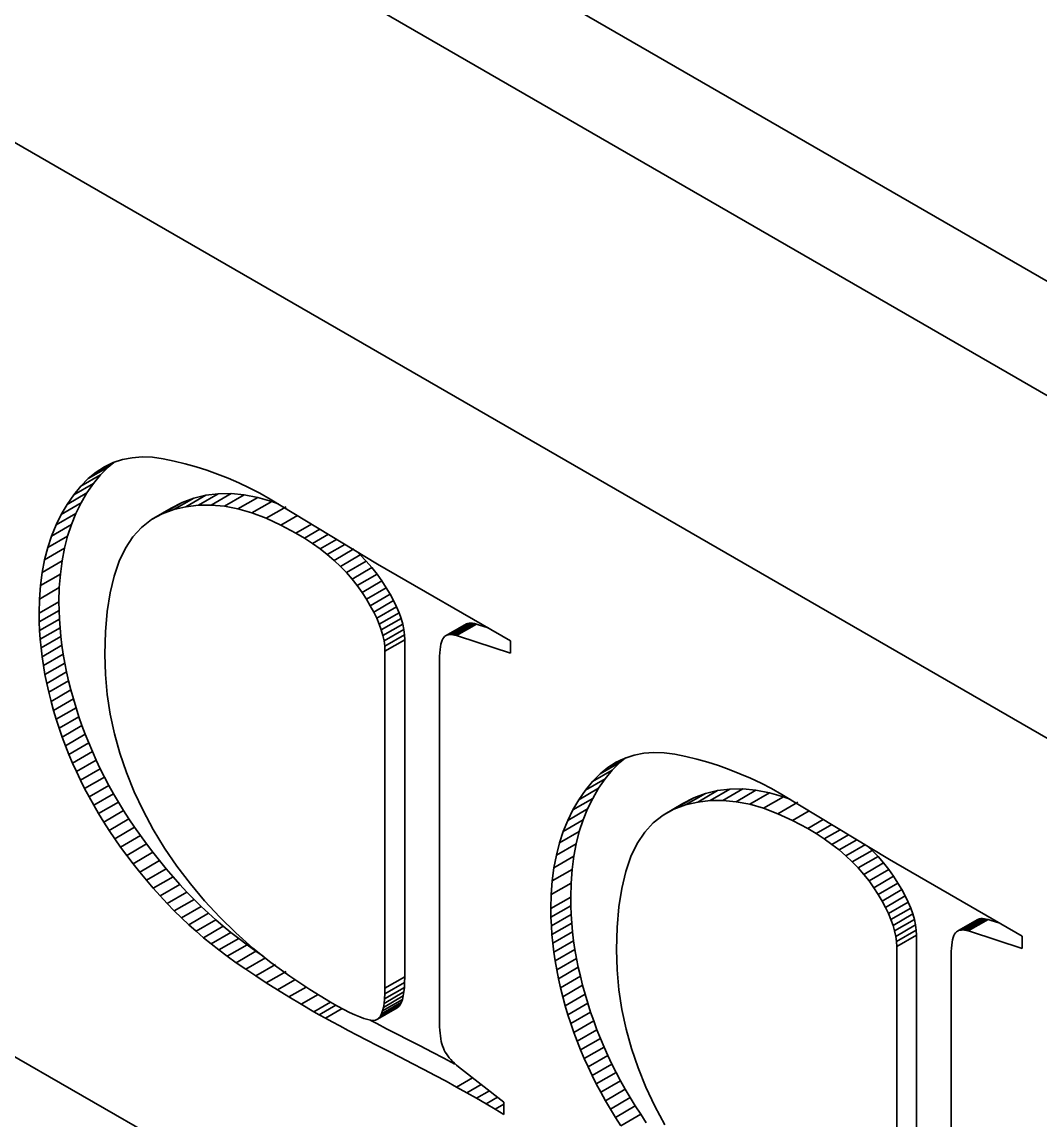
# Model space of a CAD drawing. Header units: millimetres. Extents: x -70 to 70, y -99 to 99.
# Drawn here: x 29.789 to 33.425, y -15.412 to -11.49 of the extents above; entities that cross this region are included whole.
import ezdxf

# ---------------------------------------------------------------- set-up
doc = ezdxf.new("R2010")
doc.units = ezdxf.units.MM
doc.layers.add('粗实线层', color=7, linetype='Continuous', lineweight=35)

msp = doc.modelspace()

# ---------------------------------------------------------------- linework, layer by layer
at = {"layer": '粗实线层', "color": 7, "lineweight": 35, "ltscale": 0.3575}
for p, q in [((27.4268, -8.9385), (36.6192, -14.2457)), ((36.6192, -14.6539), (28.4875, -9.9591)), ((36.6192, -15.8787), (27.4268, -10.5715)), ((30.1151, -13.0639), (30.1478, -13.0531)), ((30.1478, -13.0531), (30.182, -13.0463)), ((30.182, -13.0463), (30.2177, -13.0436)), ((30.2177, -13.0436), (30.2548, -13.0449)), ((30.2548, -13.0449), (30.2935, -13.0503)), ((30.2935, -13.0503), (30.3327, -13.0583)), ((30.3327, -13.0583), (30.3717, -13.0678)), ((30.0257, -13.1208), (30.0964, -13.0799)), ((30.0257, -13.1208), (30.054, -13.0978)), ((30.054, -13.0978), (30.101, -13.0706)), ((30.054, -13.0978), (30.0838, -13.0788)), ((30.0696, -13.107), (30.0964, -13.0799)), ((30.0838, -13.0788), (30.1151, -13.0639)), ((30.0964, -13.0799), (30.1168, -13.0634)), ((30.3717, -13.0678), (30.4104, -13.0787)), ((30.4104, -13.0787), (30.449, -13.091)), ((30.449, -13.091), (30.4872, -13.1047)), ((29.9735, -13.1789), (30.0442, -13.1381)), ((29.9988, -13.1478), (30.0696, -13.107)), ((29.9988, -13.1478), (30.0257, -13.1208)), ((30.0207, -13.1721), (30.0442, -13.1381)), ((30.0442, -13.1381), (30.0696, -13.107)), ((30.4872, -13.1047), (30.5253, -13.1197)), ((30.5253, -13.1197), (30.5631, -13.1362)), ((30.5631, -13.1362), (30.6007, -13.1541)), ((29.95, -13.2129), (30.0207, -13.1721)), ((29.95, -13.2129), (29.9735, -13.1789)), ((29.9735, -13.1789), (29.9988, -13.1478)), ((29.9998, -13.208), (30.0207, -13.1721)), ((30.419, -13.2158), (30.4897, -13.175)), ((30.4897, -13.175), (30.4453, -13.1803)), ((30.4647, -13.2153), (30.5355, -13.1745)), ((30.5355, -13.1745), (30.4897, -13.175)), ((30.5118, -13.2198), (30.5825, -13.179)), ((30.5825, -13.179), (30.5355, -13.1745)), ((30.631, -13.1883), (30.5825, -13.179)), ((30.6007, -13.1541), (30.638, -13.1733)), ((30.638, -13.1733), (30.6751, -13.194)), ((29.9291, -13.2488), (29.9998, -13.208)), ((29.9291, -13.2488), (29.95, -13.2129)), ((29.9813, -13.2457), (29.9998, -13.208)), ((30.2899, -13.2466), (30.3606, -13.2058)), ((30.3606, -13.2058), (30.3216, -13.2267)), ((30.3316, -13.2314), (30.4023, -13.1906)), ((30.4023, -13.1906), (30.3606, -13.2058)), ((30.3746, -13.2212), (30.4453, -13.1803)), ((30.419, -13.2158), (30.3746, -13.2212)), ((30.4453, -13.1803), (30.4023, -13.1906)), ((30.4647, -13.2153), (30.419, -13.2158)), ((30.5118, -13.2198), (30.4647, -13.2153)), ((30.5603, -13.2292), (30.631, -13.1883)), ((30.6101, -13.2434), (30.6808, -13.2026)), ((30.6808, -13.2026), (30.631, -13.1883)), ((30.6751, -13.194), (31.0591, -13.4266)), ((30.7034, -13.2111), (30.6808, -13.2026)), ((29.9106, -13.2865), (29.9813, -13.2457)), ((29.9106, -13.2865), (29.9291, -13.2488)), ((29.9653, -13.2852), (29.9813, -13.2457)), ((30.2509, -13.2675), (30.3216, -13.2267)), ((30.2899, -13.2466), (30.2509, -13.2675)), ((30.3316, -13.2314), (30.2899, -13.2466)), ((30.3746, -13.2212), (30.3316, -13.2314)), ((30.5603, -13.2292), (30.5118, -13.2198)), ((30.6101, -13.2434), (30.5603, -13.2292)), ((30.6612, -13.2626), (30.6101, -13.2434)), ((30.6612, -13.2626), (30.7319, -13.2218)), ((30.7137, -13.2867), (30.7723, -13.2529)), ((29.8946, -13.326), (29.9653, -13.2852)), ((29.8946, -13.326), (29.9106, -13.2865)), ((29.9517, -13.3266), (29.9653, -13.2852)), ((30.2161, -13.295), (30.1853, -13.3289)), ((30.2509, -13.2675), (30.2161, -13.295)), ((30.7137, -13.2867), (30.6612, -13.2626)), ((30.7675, -13.3157), (30.7137, -13.2867)), ((30.7675, -13.3157), (30.8231, -13.2836)), ((29.881, -13.3674), (29.8946, -13.326)), ((29.881, -13.3674), (29.9517, -13.3266)), ((29.9406, -13.3698), (29.9517, -13.3266)), ((30.1853, -13.3289), (30.1587, -13.3693)), ((30.7976, -13.3339), (30.7675, -13.3157)), ((30.7976, -13.3339), (30.8531, -13.3018)), ((30.8263, -13.3527), (30.7976, -13.3339)), ((30.8263, -13.3527), (30.883, -13.3199)), ((37.4677, -19.6346), (26.5783, -13.3475)), ((29.8699, -13.4106), (29.881, -13.3674)), ((29.8699, -13.4106), (29.9406, -13.3698)), ((29.932, -13.4148), (29.9406, -13.3698)), ((30.1587, -13.3693), (30.1361, -13.4162)), ((30.8535, -13.3721), (30.8263, -13.3527)), ((30.8535, -13.3721), (30.9127, -13.3379)), ((30.8792, -13.3923), (30.8535, -13.3721)), ((30.8792, -13.3923), (30.9423, -13.3558)), ((30.9035, -13.4131), (30.9742, -13.3723)), ((29.8613, -13.4557), (29.8699, -13.4106)), ((30.9035, -13.4131), (30.8792, -13.3923)), ((30.9264, -13.4346), (30.9035, -13.4131)), ((30.9264, -13.4346), (30.9971, -13.3937)), ((30.9971, -13.3937), (30.983, -13.3805)), ((31.0185, -13.4159), (30.9971, -13.3937)), ((29.8613, -13.4557), (29.932, -13.4148)), ((29.9259, -13.4617), (29.932, -13.4148)), ((30.1361, -13.4162), (30.1177, -13.4696)), ((30.9478, -13.4567), (30.9264, -13.4346)), ((30.9478, -13.4567), (31.0185, -13.4159)), ((30.9678, -13.4795), (31.0385, -13.4387)), ((31.0385, -13.4387), (31.0185, -13.4159)), ((31.057, -13.4622), (31.0385, -13.4387)), ((31.0591, -13.4266), (31.5332, -13.7003)), ((29.8551, -13.5025), (29.8613, -13.4557)), ((29.8551, -13.5025), (29.9259, -13.4617)), ((29.9221, -13.5104), (29.9259, -13.4617)), ((30.1177, -13.4696), (30.1033, -13.5295)), ((30.9678, -13.4795), (30.9478, -13.4567)), ((30.9863, -13.503), (30.9678, -13.4795)), ((30.9863, -13.503), (31.057, -13.4622)), ((31.0034, -13.5272), (31.0741, -13.4864)), ((31.0741, -13.4864), (31.057, -13.4622)), ((31.0896, -13.5105), (31.0741, -13.4864)), ((29.8514, -13.5512), (29.8551, -13.5025)), ((29.8514, -13.5512), (29.9221, -13.5104)), ((29.9209, -13.5609), (29.9221, -13.5104)), ((30.1033, -13.5295), (30.0931, -13.5959)), ((31.0034, -13.5272), (30.9863, -13.503)), ((31.0189, -13.5513), (31.0034, -13.5272)), ((31.0189, -13.5513), (31.0896, -13.5105)), ((31.1035, -13.534), (31.0896, -13.5105)), ((29.8502, -13.6018), (29.8514, -13.5512)), ((29.8502, -13.6018), (29.9209, -13.5609)), ((29.9213, -13.5917), (29.9209, -13.5609)), ((31.0328, -13.5748), (31.0189, -13.5513)), ((31.0328, -13.5748), (31.1035, -13.534)), ((31.0451, -13.5975), (31.1158, -13.5567)), ((31.1158, -13.5567), (31.1035, -13.534)), ((31.1264, -13.5788), (31.1158, -13.5567)), ((29.8506, -13.6325), (29.8502, -13.6018)), ((29.8506, -13.6325), (29.9213, -13.5917)), ((29.9226, -13.6226), (29.9213, -13.5917)), ((30.0931, -13.5959), (30.0869, -13.6688)), ((31.0451, -13.5975), (31.0328, -13.5748)), ((31.0557, -13.6196), (31.0451, -13.5975)), ((31.0557, -13.6196), (31.1264, -13.5788)), ((31.0647, -13.6409), (31.1354, -13.6001)), ((31.1354, -13.6001), (31.1264, -13.5788)), ((31.1428, -13.6208), (31.1354, -13.6001)), ((29.8519, -13.6634), (29.8506, -13.6325)), ((29.8519, -13.6634), (29.9226, -13.6226)), ((29.9248, -13.6537), (29.9226, -13.6226)), ((31.0647, -13.6409), (31.0557, -13.6196)), ((31.0721, -13.6616), (31.0647, -13.6409)), ((31.0721, -13.6616), (31.1428, -13.6208)), ((31.0778, -13.6816), (31.1485, -13.6407)), ((31.1485, -13.6407), (31.1428, -13.6208)), ((31.1526, -13.66), (31.1485, -13.6407)), ((31.302, -13.6826), (31.3727, -13.6418)), ((31.3062, -13.6805), (31.3769, -13.6397)), ((31.3109, -13.679), (31.3816, -13.6382)), ((31.316, -13.6782), (31.3867, -13.6374)), ((31.3215, -13.6781), (31.3922, -13.6373)), ((31.3275, -13.6786), (31.3982, -13.6377)), ((31.334, -13.6797), (31.4047, -13.6389)), ((31.3409, -13.6815), (31.4116, -13.6406)), ((31.3769, -13.6397), (31.3727, -13.6418)), ((31.3816, -13.6382), (31.3769, -13.6397)), ((31.3867, -13.6374), (31.3816, -13.6382)), ((31.3922, -13.6373), (31.3867, -13.6374)), ((31.3982, -13.6377), (31.3922, -13.6373)), ((31.4047, -13.6389), (31.3982, -13.6377)), ((31.4116, -13.6406), (31.4047, -13.6389)), ((31.419, -13.6431), (31.4116, -13.6406)), ((31.4534, -13.6543), (31.419, -13.6431)), ((29.854, -13.6945), (29.8519, -13.6634)), ((29.854, -13.6945), (29.9248, -13.6537)), ((29.857, -13.7257), (29.9277, -13.6849)), ((29.9277, -13.6849), (29.9248, -13.6537)), ((29.9316, -13.7163), (29.9277, -13.6849)), ((30.0869, -13.6688), (30.0849, -13.7482)), ((31.0778, -13.6816), (31.0721, -13.6616)), ((31.0819, -13.7008), (31.0778, -13.6816)), ((31.0819, -13.7008), (31.1526, -13.66)), ((31.0843, -13.7194), (31.1551, -13.6786)), ((31.1551, -13.6786), (31.1526, -13.66)), ((31.1559, -13.6964), (31.1551, -13.6786)), ((31.2949, -13.6887), (31.292, -13.6929)), ((31.2982, -13.6853), (31.2949, -13.6887)), ((31.302, -13.6826), (31.2982, -13.6853)), ((31.3062, -13.6805), (31.302, -13.6826)), ((31.3109, -13.679), (31.3062, -13.6805)), ((31.316, -13.6782), (31.3109, -13.679)), ((31.3215, -13.6781), (31.316, -13.6782)), ((31.3275, -13.6786), (31.3215, -13.6781)), ((31.334, -13.6797), (31.3275, -13.6786)), ((31.3409, -13.6815), (31.334, -13.6797)), ((31.3483, -13.6839), (31.3409, -13.6815)), ((31.5332, -13.7441), (31.3483, -13.6839)), ((29.857, -13.7257), (29.854, -13.6945)), ((29.8609, -13.7571), (29.857, -13.7257)), ((29.8609, -13.7571), (29.9316, -13.7163)), ((29.9363, -13.7478), (29.9316, -13.7163)), ((31.0843, -13.7194), (31.0819, -13.7008)), ((31.0852, -13.7373), (31.0843, -13.7194)), ((31.0852, -13.7373), (31.1559, -13.6964)), ((31.1559, -14.9007), (31.1559, -13.6964)), ((31.2834, -13.7217), (31.282, -13.7318)), ((31.2851, -13.7128), (31.2834, -13.7217)), ((31.2871, -13.705), (31.2851, -13.7128)), ((31.2894, -13.6984), (31.2871, -13.705)), ((31.292, -13.6929), (31.2894, -13.6984)), ((31.5332, -13.7003), (31.5332, -13.7441)), ((29.8656, -13.7887), (29.8609, -13.7571)), ((29.8656, -13.7887), (29.9363, -13.7478)), ((29.9418, -13.7796), (29.9363, -13.7478)), ((30.0849, -13.7482), (30.087, -13.8202)), ((31.0852, -14.9416), (31.0852, -13.7373)), ((31.2801, -13.7555), (31.2797, -13.769)), ((31.2809, -13.743), (31.2801, -13.7555)), ((31.282, -13.7318), (31.2809, -13.743)), ((29.8711, -13.8204), (29.8656, -13.7887)), ((29.8711, -13.8204), (29.9418, -13.7796)), ((29.9482, -13.8114), (29.9418, -13.7796)), ((31.2797, -13.769), (31.2795, -13.7838)), ((31.2795, -13.7838), (31.2795, -15.0538)), ((29.8775, -13.8523), (29.8711, -13.8204)), ((29.8775, -13.8523), (29.9482, -13.8114)), ((29.8848, -13.8843), (29.9555, -13.8435)), ((29.9555, -13.8435), (29.9482, -13.8114)), ((29.9636, -13.8757), (29.9555, -13.8435)), ((30.087, -13.8202), (30.0934, -13.8915)), ((29.8848, -13.8843), (29.8775, -13.8523)), ((29.8929, -13.9165), (29.8848, -13.8843)), ((29.8929, -13.9165), (29.9636, -13.8757)), ((29.9725, -13.9079), (29.9636, -13.8757)), ((29.9017, -13.9487), (29.8929, -13.9165)), ((29.9017, -13.9487), (29.9725, -13.9079)), ((29.982, -13.9398), (29.9725, -13.9079)), ((30.0934, -13.8915), (30.1041, -13.9623)), ((29.9113, -13.9807), (29.9017, -13.9487)), ((29.9113, -13.9807), (29.982, -13.9398)), ((29.9923, -13.9716), (29.982, -13.9398)), ((30.1041, -13.9623), (30.119, -14.0324)), ((29.9216, -14.0124), (29.9113, -13.9807)), ((29.9216, -14.0124), (29.9923, -13.9716)), ((30.0032, -14.003), (29.9923, -13.9716)), ((29.9325, -14.0439), (29.9216, -14.0124)), ((29.9325, -14.0439), (30.0032, -14.003)), ((29.9441, -14.0751), (30.0148, -14.0343)), ((30.0148, -14.0343), (30.0032, -14.003)), ((30.0272, -14.0653), (30.0148, -14.0343)), ((30.119, -14.0324), (30.1382, -14.102)), ((29.9441, -14.0751), (29.9325, -14.0439)), ((29.9564, -14.1061), (29.9441, -14.0751)), ((29.9564, -14.1061), (30.0272, -14.0653)), ((30.0402, -14.0961), (30.0272, -14.0653)), ((29.9694, -14.1369), (29.9564, -14.1061)), ((29.9694, -14.1369), (30.0402, -14.0961)), ((30.0538, -14.1266), (30.0402, -14.0961)), ((30.1382, -14.102), (30.1617, -14.1709)), ((31.9114, -14.134), (31.9426, -14.1191)), ((31.924, -14.1351), (31.9444, -14.1185)), ((31.9426, -14.1191), (31.9754, -14.1082)), ((31.9754, -14.1082), (32.0096, -14.1014)), ((32.0096, -14.1014), (32.0452, -14.0987)), ((32.0452, -14.0987), (32.0824, -14.1)), ((32.0824, -14.1), (32.121, -14.1054)), ((32.121, -14.1054), (32.1602, -14.1135)), ((32.1602, -14.1135), (32.1992, -14.123)), ((29.9831, -14.1675), (29.9694, -14.1369)), ((29.9831, -14.1675), (30.0538, -14.1266)), ((29.9975, -14.1978), (30.0682, -14.157)), ((30.0682, -14.157), (30.0538, -14.1266)), ((30.0833, -14.187), (30.0682, -14.157)), ((31.8532, -14.1759), (31.924, -14.1351)), ((31.8532, -14.1759), (31.8816, -14.1529)), ((31.8816, -14.1529), (31.9286, -14.1258)), ((31.8816, -14.1529), (31.9114, -14.134)), ((31.8971, -14.1621), (31.924, -14.1351)), ((32.1992, -14.123), (32.238, -14.1338)), ((32.238, -14.1338), (32.2765, -14.1461)), ((32.2765, -14.1461), (32.3148, -14.1598)), ((29.9975, -14.1978), (29.9831, -14.1675)), ((30.0126, -14.2279), (29.9975, -14.1978)), ((30.0126, -14.2279), (30.0833, -14.187)), ((30.0991, -14.217), (30.0833, -14.187)), ((30.1617, -14.1709), (30.1894, -14.2393)), ((31.801, -14.234), (31.8717, -14.1932)), ((31.8264, -14.2029), (31.8971, -14.1621)), ((31.8264, -14.2029), (31.8532, -14.1759)), ((31.8483, -14.2272), (31.8717, -14.1932)), ((31.8717, -14.1932), (31.8971, -14.1621)), ((32.3148, -14.1598), (32.3528, -14.1749)), ((32.3528, -14.1749), (32.3906, -14.1913)), ((32.3906, -14.1913), (32.4282, -14.2092)), ((30.0284, -14.2578), (30.0126, -14.2279)), ((30.0284, -14.2578), (30.0991, -14.217)), ((30.1158, -14.2469), (30.0991, -14.217)), ((31.7776, -14.2681), (31.8483, -14.2272)), ((31.7776, -14.2681), (31.801, -14.234)), ((31.801, -14.234), (31.8264, -14.2029)), ((31.8273, -14.2631), (31.8483, -14.2272)), ((32.2022, -14.2763), (32.2729, -14.2355)), ((32.2729, -14.2355), (32.2298, -14.2458)), ((32.2465, -14.2709), (32.3173, -14.2301)), ((32.3173, -14.2301), (32.2729, -14.2355)), ((32.2923, -14.2705), (32.363, -14.2296)), ((32.363, -14.2296), (32.3173, -14.2301)), ((32.3394, -14.2749), (32.4101, -14.2341)), ((32.4101, -14.2341), (32.363, -14.2296)), ((32.4585, -14.2435), (32.4101, -14.2341)), ((32.4282, -14.2092), (32.4655, -14.2284)), ((32.4655, -14.2284), (32.5026, -14.2491)), ((30.0451, -14.2878), (30.0284, -14.2578)), ((30.0451, -14.2878), (30.1158, -14.2469)), ((30.0626, -14.3177), (30.1333, -14.2768)), ((30.1333, -14.2768), (30.1158, -14.2469)), ((30.1517, -14.3067), (30.1333, -14.2768)), ((30.1894, -14.2393), (30.2214, -14.307)), ((31.7566, -14.3039), (31.8273, -14.2631)), ((31.7566, -14.3039), (31.7776, -14.2681)), ((31.8088, -14.3008), (31.8273, -14.2631)), ((32.1174, -14.3018), (32.1881, -14.2609)), ((32.1881, -14.2609), (32.1492, -14.2818)), ((32.1591, -14.2866), (32.2298, -14.2458)), ((32.2022, -14.2763), (32.1591, -14.2866)), ((32.2298, -14.2458), (32.1881, -14.2609)), ((32.2465, -14.2709), (32.2022, -14.2763)), ((32.2923, -14.2705), (32.2465, -14.2709)), ((32.3394, -14.2749), (32.2923, -14.2705)), ((32.3878, -14.2843), (32.3394, -14.2749)), ((32.3878, -14.2843), (32.4585, -14.2435)), ((32.4376, -14.2986), (32.5083, -14.2577)), ((32.5083, -14.2577), (32.4585, -14.2435)), ((32.4887, -14.3178), (32.5595, -14.2769)), ((32.5026, -14.2491), (32.8866, -14.4817)), ((32.5309, -14.2662), (32.5083, -14.2577)), ((30.0626, -14.3177), (30.0451, -14.2878)), ((30.081, -14.3475), (30.1517, -14.3067)), ((30.171, -14.3366), (30.1517, -14.3067)), ((30.2214, -14.307), (30.2577, -14.3741)), ((31.7381, -14.3416), (31.8088, -14.3008)), ((31.7381, -14.3416), (31.7566, -14.3039)), ((31.7928, -14.3403), (31.8088, -14.3008)), ((32.0785, -14.3227), (32.1492, -14.2818)), ((32.1174, -14.3018), (32.0785, -14.3227)), ((32.1591, -14.2866), (32.1174, -14.3018)), ((32.4376, -14.2986), (32.3878, -14.2843)), ((32.4887, -14.3178), (32.4376, -14.2986)), ((32.5412, -14.3419), (32.5999, -14.308)), ((30.081, -14.3475), (30.0626, -14.3177)), ((30.1003, -14.3774), (30.081, -14.3475)), ((30.1003, -14.3774), (30.171, -14.3366)), ((30.1911, -14.3664), (30.171, -14.3366)), ((31.7221, -14.3812), (31.7928, -14.3403)), ((31.7221, -14.3812), (31.7381, -14.3416)), ((31.7793, -14.3817), (31.7928, -14.3403)), ((32.0436, -14.3501), (32.0129, -14.384)), ((32.0785, -14.3227), (32.0436, -14.3501)), ((32.5412, -14.3419), (32.4887, -14.3178)), ((32.5951, -14.3709), (32.5412, -14.3419)), ((32.5951, -14.3709), (32.6507, -14.3388)), ((30.1204, -14.4072), (30.1003, -14.3774)), ((30.1204, -14.4072), (30.1911, -14.3664)), ((30.212, -14.3962), (30.1911, -14.3664)), ((30.2577, -14.3741), (30.2982, -14.4407)), ((31.7086, -14.4225), (31.7221, -14.3812)), ((31.7086, -14.4225), (31.7793, -14.3817)), ((31.7682, -14.4249), (31.7793, -14.3817)), ((32.0129, -14.384), (31.9862, -14.4244)), ((32.6252, -14.389), (32.5951, -14.3709)), ((32.6252, -14.389), (32.6807, -14.357)), ((32.6538, -14.4078), (32.6252, -14.389)), ((32.6538, -14.4078), (32.7105, -14.3751)), ((32.681, -14.4273), (32.7403, -14.3931)), ((30.1413, -14.437), (30.1204, -14.4072)), ((30.1413, -14.437), (30.212, -14.3962)), ((30.1631, -14.4668), (30.2338, -14.4259)), ((30.2338, -14.4259), (30.212, -14.3962)), ((30.2565, -14.4557), (30.2338, -14.4259)), ((31.6975, -14.4658), (31.7086, -14.4225)), ((31.6975, -14.4658), (31.7682, -14.4249)), ((31.7595, -14.47), (31.7682, -14.4249)), ((31.9862, -14.4244), (31.9637, -14.4713)), ((32.681, -14.4273), (32.6538, -14.4078)), ((32.7068, -14.4474), (32.681, -14.4273)), ((32.7068, -14.4474), (32.7699, -14.411)), ((32.7311, -14.4682), (32.8018, -14.4274)), ((30.1631, -14.4668), (30.1413, -14.437)), ((30.1858, -14.4965), (30.1631, -14.4668)), ((30.1858, -14.4965), (30.2565, -14.4557)), ((30.28, -14.4854), (30.2565, -14.4557)), ((30.2982, -14.4407), (30.3425, -14.5058)), ((31.6888, -14.5108), (31.6975, -14.4658)), ((31.6888, -14.5108), (31.7595, -14.47)), ((31.7534, -14.5168), (31.7595, -14.47)), ((31.9637, -14.4713), (31.9452, -14.5247)), ((32.7311, -14.4682), (32.7068, -14.4474)), ((32.7539, -14.4897), (32.7311, -14.4682)), ((32.7539, -14.4897), (32.8246, -14.4489)), ((32.7754, -14.5118), (32.8461, -14.471)), ((32.8246, -14.4489), (32.8106, -14.4357)), ((32.8461, -14.471), (32.8246, -14.4489)), ((32.866, -14.4938), (32.8461, -14.471)), ((30.2093, -14.5262), (30.1858, -14.4965)), ((30.2093, -14.5262), (30.28, -14.4854)), ((30.3041, -14.5147), (30.28, -14.4854)), ((30.3425, -14.5058), (30.3902, -14.5687)), ((31.6827, -14.5577), (31.6888, -14.5108)), ((32.7754, -14.5118), (32.7539, -14.4897)), ((32.7953, -14.5347), (32.7754, -14.5118)), ((32.7953, -14.5347), (32.866, -14.4938)), ((32.8846, -14.5173), (32.866, -14.4938)), ((32.8866, -14.4817), (33.3607, -14.7554)), ((30.2334, -14.5555), (30.2093, -14.5262)), ((30.2334, -14.5555), (30.3041, -14.5147)), ((30.2578, -14.584), (30.3285, -14.5432)), ((30.3285, -14.5432), (30.3041, -14.5147)), ((30.3532, -14.5708), (30.3285, -14.5432)), ((31.6827, -14.5577), (31.7534, -14.5168)), ((31.7497, -14.5655), (31.7534, -14.5168)), ((31.9452, -14.5247), (31.9309, -14.5846)), ((32.8139, -14.5582), (32.7953, -14.5347)), ((32.8139, -14.5582), (32.8846, -14.5173)), ((32.8309, -14.5823), (32.9016, -14.5415)), ((32.9016, -14.5415), (32.8846, -14.5173)), ((32.9172, -14.5656), (32.9016, -14.5415)), ((30.2578, -14.584), (30.2334, -14.5555)), ((30.2825, -14.6117), (30.2578, -14.584)), ((30.2825, -14.6117), (30.3532, -14.5708)), ((30.3782, -14.5977), (30.3532, -14.5708)), ((30.3902, -14.5687), (30.4411, -14.6293)), ((31.679, -14.6064), (31.6827, -14.5577)), ((31.679, -14.6064), (31.7497, -14.5655)), ((31.7485, -14.6161), (31.7497, -14.5655)), ((31.9309, -14.5846), (31.9206, -14.651)), ((32.8309, -14.5823), (32.8139, -14.5582)), ((32.8465, -14.6065), (32.8309, -14.5823)), ((32.8465, -14.6065), (32.9172, -14.5656)), ((32.8604, -14.6299), (32.9311, -14.5891)), ((32.9311, -14.5891), (32.9172, -14.5656)), ((32.9433, -14.6118), (32.9311, -14.5891)), ((30.3075, -14.6385), (30.2825, -14.6117)), ((30.3075, -14.6385), (30.3782, -14.5977)), ((30.3329, -14.6646), (30.4036, -14.6238)), ((30.4036, -14.6238), (30.3782, -14.5977)), ((30.4292, -14.649), (30.4036, -14.6238)), ((30.4411, -14.6293), (30.4954, -14.6877)), ((31.6777, -14.6569), (31.679, -14.6064)), ((31.6777, -14.6569), (31.7485, -14.6161)), ((31.7489, -14.6468), (31.7485, -14.6161)), ((32.8604, -14.6299), (32.8465, -14.6065)), ((32.8726, -14.6527), (32.8604, -14.6299)), ((32.8726, -14.6527), (32.9433, -14.6118)), ((32.954, -14.6339), (32.9433, -14.6118)), ((30.3329, -14.6646), (30.3075, -14.6385)), ((30.3585, -14.6899), (30.3329, -14.6646)), ((30.3585, -14.6899), (30.4292, -14.649)), ((30.4552, -14.6735), (30.4292, -14.649)), ((31.6782, -14.6877), (31.6777, -14.6569)), ((31.6782, -14.6877), (31.7489, -14.6468)), ((31.7502, -14.6777), (31.7489, -14.6468)), ((31.9206, -14.651), (31.9145, -14.7239)), ((32.8833, -14.6747), (32.8726, -14.6527)), ((32.8833, -14.6747), (32.954, -14.6339)), ((32.8923, -14.6961), (32.963, -14.6553)), ((32.963, -14.6553), (32.954, -14.6339)), ((32.9703, -14.6759), (32.963, -14.6553)), ((30.3844, -14.7143), (30.3585, -14.6899)), ((30.3844, -14.7143), (30.4552, -14.6735)), ((30.4107, -14.7379), (30.4814, -14.6971)), ((30.4814, -14.6971), (30.4552, -14.6735)), ((30.508, -14.72), (30.4814, -14.6971)), ((30.4954, -14.6877), (30.553, -14.7438)), ((31.6795, -14.7185), (31.6782, -14.6877)), ((31.6795, -14.7185), (31.7502, -14.6777)), ((31.7523, -14.7088), (31.7502, -14.6777)), ((32.8923, -14.6961), (32.8833, -14.6747)), ((32.8996, -14.7167), (32.8923, -14.6961)), ((32.8996, -14.7167), (32.9703, -14.6759)), ((32.9053, -14.7367), (32.9761, -14.6959)), ((32.9761, -14.6959), (32.9703, -14.6759)), ((32.9801, -14.7151), (32.9761, -14.6959)), ((33.1295, -14.7377), (33.2002, -14.6969)), ((33.1338, -14.7356), (33.2045, -14.6948)), ((33.1384, -14.7342), (33.2091, -14.6933)), ((33.1435, -14.7334), (33.2142, -14.6925)), ((33.1491, -14.7332), (33.2198, -14.6924)), ((33.1551, -14.7337), (33.2258, -14.6929)), ((33.1615, -14.7348), (33.2322, -14.694)), ((33.1685, -14.7366), (33.2392, -14.6958)), ((33.2045, -14.6948), (33.2002, -14.6969)), ((33.2091, -14.6933), (33.2045, -14.6948)), ((33.2142, -14.6925), (33.2091, -14.6933)), ((33.2198, -14.6924), (33.2142, -14.6925)), ((33.2258, -14.6929), (33.2198, -14.6924)), ((33.2322, -14.694), (33.2258, -14.6929)), ((33.2392, -14.6958), (33.2322, -14.694)), ((33.2465, -14.6982), (33.2392, -14.6958)), ((33.281, -14.7094), (33.2465, -14.6982)), ((30.4107, -14.7379), (30.3844, -14.7143)), ((30.4372, -14.7608), (30.4107, -14.7379)), ((30.4372, -14.7608), (30.508, -14.72)), ((30.4641, -14.7828), (30.5348, -14.742)), ((30.5348, -14.742), (30.508, -14.72)), ((30.5628, -14.7639), (30.5348, -14.742)), ((30.553, -14.7438), (30.6139, -14.7977)), ((31.6816, -14.7496), (31.6795, -14.7185)), ((31.6816, -14.7496), (31.7523, -14.7088)), ((31.6846, -14.7808), (31.7553, -14.74)), ((31.7553, -14.74), (31.7523, -14.7088)), ((31.7591, -14.7714), (31.7553, -14.74)), ((31.9145, -14.7239), (31.9124, -14.8033)), ((32.9053, -14.7367), (32.8996, -14.7167)), ((32.9094, -14.7559), (32.9053, -14.7367)), ((32.9094, -14.7559), (32.9801, -14.7151)), ((32.9119, -14.7745), (32.9826, -14.7337)), ((32.9826, -14.7337), (32.9801, -14.7151)), ((32.9834, -14.7516), (32.9826, -14.7337)), ((33.1225, -14.7438), (33.1195, -14.7481)), ((33.1258, -14.7404), (33.1225, -14.7438)), ((33.1295, -14.7377), (33.1258, -14.7404)), ((33.1338, -14.7356), (33.1295, -14.7377)), ((33.1384, -14.7342), (33.1338, -14.7356)), ((33.1435, -14.7334), (33.1384, -14.7342)), ((33.1491, -14.7332), (33.1435, -14.7334)), ((33.1551, -14.7337), (33.1491, -14.7332)), ((33.1615, -14.7348), (33.1551, -14.7337)), ((33.1685, -14.7366), (33.1615, -14.7348)), ((33.1758, -14.739), (33.1685, -14.7366)), ((33.3607, -14.7992), (33.1758, -14.739)), ((30.4641, -14.7828), (30.4372, -14.7608)), ((30.4921, -14.8047), (30.4641, -14.7828)), ((30.4921, -14.8047), (30.5628, -14.7639)), ((30.5221, -14.8271), (30.5928, -14.7863)), ((30.5928, -14.7863), (30.5628, -14.7639)), ((30.6246, -14.8092), (30.5928, -14.7863)), ((31.6846, -14.7808), (31.6816, -14.7496)), ((31.6884, -14.8122), (31.6846, -14.7808)), ((31.6884, -14.8122), (31.7591, -14.7714)), ((31.7638, -14.803), (31.7591, -14.7714)), ((32.9119, -14.7745), (32.9094, -14.7559)), ((32.9127, -14.7924), (32.9119, -14.7745)), ((32.9127, -14.7924), (32.9834, -14.7516)), ((32.9834, -15.9559), (32.9834, -14.7516)), ((33.1095, -14.7869), (33.1085, -14.7982)), ((33.1109, -14.7768), (33.1095, -14.7869)), ((33.1126, -14.7679), (33.1109, -14.7768)), ((33.1146, -14.7601), (33.1126, -14.7679)), ((33.1169, -14.7535), (33.1146, -14.7601)), ((33.1195, -14.7481), (33.1169, -14.7535)), ((33.3607, -14.7554), (33.3607, -14.7992)), ((30.5221, -14.8271), (30.4921, -14.8047)), ((30.5539, -14.85), (30.6246, -14.8092)), ((30.6139, -14.7977), (30.6782, -14.8493)), ((30.6506, -14.8271), (30.6246, -14.8092)), ((31.6931, -14.8438), (31.6884, -14.8122)), ((31.6931, -14.8438), (31.7638, -14.803)), ((31.7694, -14.8347), (31.7638, -14.803)), ((31.9124, -14.8033), (31.9145, -14.8753)), ((32.9127, -15.9967), (32.9127, -14.7924)), ((33.1072, -14.8242), (33.1071, -14.8389)), ((33.1077, -14.8106), (33.1072, -14.8242)), ((33.1085, -14.7982), (33.1077, -14.8106)), ((30.5539, -14.85), (30.5221, -14.8271)), ((30.5878, -14.8735), (30.5539, -14.85)), ((30.5878, -14.8735), (30.6585, -14.8326)), ((30.6235, -14.8974), (30.6942, -14.8566)), ((30.6782, -14.8493), (30.7457, -14.8987)), ((31.6986, -14.8755), (31.6931, -14.8438)), ((31.6986, -14.8755), (31.7694, -14.8347)), ((31.7758, -14.8666), (31.7694, -14.8347)), ((33.1071, -14.8389), (33.1071, -16.1089)), ((30.6235, -14.8974), (30.5878, -14.8735)), ((30.6612, -14.9219), (30.6235, -14.8974)), ((30.6612, -14.9219), (30.732, -14.8811)), ((30.7457, -14.8987), (30.8166, -14.9459)), ((31.0852, -14.9416), (31.1559, -14.9007)), ((31.1555, -14.9206), (31.1559, -14.9007)), ((31.7051, -14.9074), (31.6986, -14.8755)), ((31.7051, -14.9074), (31.7758, -14.8666)), ((31.7123, -14.9395), (31.783, -14.8986)), ((31.783, -14.8986), (31.7758, -14.8666)), ((31.7911, -14.9308), (31.783, -14.8986)), ((31.9145, -14.8753), (31.921, -14.9467)), ((30.7009, -14.9469), (30.6612, -14.9219)), ((30.7009, -14.9469), (30.7636, -14.9107)), ((30.7425, -14.9724), (30.8035, -14.9372)), ((31.0838, -14.9794), (31.1545, -14.9386)), ((31.0848, -14.9614), (31.1555, -14.9206)), ((31.0848, -14.9614), (31.0852, -14.9416)), ((31.1529, -14.9546), (31.1545, -14.9386)), ((31.1545, -14.9386), (31.1555, -14.9206)), ((31.7123, -14.9395), (31.7051, -14.9074)), ((31.7204, -14.9717), (31.7123, -14.9395)), ((31.7204, -14.9717), (31.7911, -14.9308)), ((31.8, -14.963), (31.7911, -14.9308)), ((30.7425, -14.9724), (30.7009, -14.9469)), ((30.786, -14.9985), (30.7425, -14.9724)), ((30.786, -14.9985), (30.8461, -14.9638)), ((30.8166, -14.9459), (30.8908, -14.9908)), ((31.0769, -15.022), (31.1476, -14.9811)), ((31.0798, -15.0097), (31.1506, -14.9688)), ((31.0822, -14.9955), (31.1529, -14.9546)), ((31.0822, -14.9955), (31.0838, -14.9794)), ((31.0838, -14.9794), (31.0848, -14.9614)), ((31.1439, -14.9915), (31.1476, -14.9811)), ((31.1476, -14.9811), (31.1506, -14.9688)), ((31.1506, -14.9688), (31.1529, -14.9546)), ((31.7293, -15.0038), (31.7204, -14.9717)), ((31.7293, -15.0038), (31.8, -14.963)), ((31.8096, -14.995), (31.8, -14.963)), ((31.921, -14.9467), (31.9316, -15.0174)), ((30.8315, -15.025), (30.786, -14.9985)), ((30.8315, -15.025), (30.8908, -14.9908)), ((30.8508, -15.036), (30.9101, -15.0018)), ((30.8727, -15.0482), (30.9322, -15.0138)), ((30.8908, -14.9908), (30.9154, -15.0048)), ((30.9154, -15.0048), (30.9382, -15.017)), ((30.9382, -15.017), (30.9591, -15.0276)), ((31.0583, -15.0523), (31.129, -15.0115)), ((31.0639, -15.0475), (31.1346, -15.0067)), ((31.0689, -15.0409), (31.1396, -15.0001)), ((31.0732, -15.0324), (31.1439, -14.9915)), ((31.0732, -15.0324), (31.0769, -15.022)), ((31.0769, -15.022), (31.0798, -15.0097)), ((31.0798, -15.0097), (31.0822, -14.9955)), ((31.129, -15.0115), (31.1346, -15.0067)), ((31.1346, -15.0067), (31.1396, -15.0001)), ((31.1396, -15.0001), (31.1439, -14.9915)), ((31.7389, -15.0358), (31.7293, -15.0038)), ((31.7389, -15.0358), (31.8096, -14.995)), ((31.8198, -15.0267), (31.8096, -14.995)), ((31.9316, -15.0174), (31.9465, -15.0876)), ((30.8508, -15.036), (30.8315, -15.025)), ((30.8727, -15.0482), (30.8508, -15.036)), ((30.8971, -15.0615), (30.8727, -15.0482)), ((30.9241, -15.076), (30.8971, -15.0615)), ((30.9591, -15.0276), (30.978, -15.0366)), ((30.978, -15.0366), (30.9951, -15.0439)), ((30.9951, -15.0439), (31.0102, -15.0495)), ((31.0102, -15.0495), (31.0235, -15.0534)), ((31.0235, -15.0534), (31.0349, -15.0556)), ((31.0564, -15.0678), (31.0323, -15.0551)), ((31.0349, -15.0556), (31.0444, -15.0562)), ((31.0444, -15.0562), (31.052, -15.0551)), ((31.052, -15.0551), (31.0583, -15.0523)), ((31.0583, -15.0523), (31.0639, -15.0475)), ((31.0639, -15.0475), (31.0689, -15.0409)), ((31.0689, -15.0409), (31.0732, -15.0324)), ((31.2795, -15.0538), (31.2797, -15.0666)), ((31.7491, -15.0675), (31.7389, -15.0358)), ((31.7491, -15.0675), (31.8198, -15.0267)), ((31.76, -15.099), (31.8307, -15.0582)), ((31.8307, -15.0582), (31.8198, -15.0267)), ((31.8424, -15.0894), (31.8307, -15.0582)), ((30.9536, -15.0917), (30.9241, -15.076)), ((30.9857, -15.1086), (30.9536, -15.0917)), ((31.0911, -15.0858), (31.0564, -15.0678)), ((31.1283, -15.1051), (31.0911, -15.0858)), ((31.2797, -15.0666), (31.2801, -15.0789)), ((31.2801, -15.0789), (31.2808, -15.0905)), ((31.2808, -15.0905), (31.2818, -15.1015)), ((31.76, -15.099), (31.7491, -15.0675)), ((31.7717, -15.1302), (31.76, -15.099)), ((31.7717, -15.1302), (31.8424, -15.0894)), ((31.8547, -15.1204), (31.8424, -15.0894)), ((31.9465, -15.0876), (31.9657, -15.1571)), ((31.0203, -15.1267), (30.9857, -15.1086)), ((31.0576, -15.1459), (31.0203, -15.1267)), ((31.1681, -15.1255), (31.1283, -15.1051)), ((31.2104, -15.1471), (31.1681, -15.1255)), ((31.2818, -15.1015), (31.2831, -15.1119)), ((31.2831, -15.1119), (31.2846, -15.1218)), ((31.2846, -15.1218), (31.2865, -15.131)), ((31.2865, -15.131), (31.2886, -15.1396)), ((31.2886, -15.1396), (31.291, -15.1476)), ((31.784, -15.1613), (31.7717, -15.1302)), ((31.784, -15.1613), (31.8547, -15.1204)), ((31.8677, -15.1512), (31.8547, -15.1204)), ((31.0973, -15.1663), (31.0576, -15.1459)), ((31.1397, -15.1879), (31.0973, -15.1663)), ((31.2533, -15.1691), (31.2104, -15.1471)), ((31.295, -15.1907), (31.2533, -15.1691)), ((31.291, -15.1476), (31.2938, -15.155)), ((31.2938, -15.155), (31.2969, -15.1621)), ((31.2969, -15.1621), (31.3005, -15.1691)), ((31.3005, -15.1691), (31.3046, -15.176)), ((31.3046, -15.176), (31.3093, -15.1829)), ((31.797, -15.192), (31.784, -15.1613)), ((31.797, -15.192), (31.8677, -15.1512)), ((31.8814, -15.1818), (31.8677, -15.1512)), ((31.9657, -15.1571), (31.9892, -15.226)), ((31.1826, -15.2099), (31.1397, -15.1879)), ((31.2243, -15.2315), (31.1826, -15.2099)), ((31.3352, -15.212), (31.295, -15.1907)), ((31.3093, -15.1829), (31.3145, -15.1896)), ((31.3145, -15.1896), (31.3202, -15.1963)), ((31.3202, -15.1963), (31.3264, -15.2028)), ((31.3264, -15.2028), (31.3332, -15.2093)), ((31.3332, -15.2093), (31.3405, -15.2158)), ((31.3405, -15.2158), (31.3483, -15.2221)), ((31.8107, -15.2226), (31.797, -15.192)), ((31.8107, -15.2226), (31.8814, -15.1818)), ((31.8251, -15.2529), (31.8958, -15.2121)), ((31.8958, -15.2121), (31.8814, -15.1818)), ((31.9108, -15.2422), (31.8958, -15.2121)), ((31.2645, -15.2528), (31.2243, -15.2315)), ((31.3035, -15.2737), (31.2645, -15.2528)), ((31.3483, -15.2221), (31.5095, -15.348)), ((31.8251, -15.2529), (31.8107, -15.2226)), ((31.8401, -15.283), (31.8251, -15.2529)), ((31.8401, -15.283), (31.9108, -15.2422)), ((31.9267, -15.2721), (31.9108, -15.2422)), ((31.9892, -15.226), (32.0169, -15.2944)), ((31.3411, -15.2943), (31.3035, -15.2737)), ((31.3411, -15.2943), (31.3984, -15.2613)), ((31.3775, -15.3145), (31.3411, -15.2943)), ((31.3775, -15.3145), (31.4287, -15.2849)), ((31.856, -15.313), (31.8401, -15.283)), ((31.856, -15.313), (31.9267, -15.2721)), ((31.9434, -15.3021), (31.9267, -15.2721)), ((32.0169, -15.2944), (32.0489, -15.3621)), ((31.4125, -15.3344), (31.3775, -15.3145)), ((31.4125, -15.3344), (31.4582, -15.308)), ((31.4461, -15.3539), (31.4125, -15.3344)), ((31.4461, -15.3539), (31.4868, -15.3304)), ((31.8726, -15.3429), (31.856, -15.313)), ((31.8726, -15.3429), (31.9434, -15.3021)), ((31.8902, -15.3728), (31.9609, -15.332)), ((31.9609, -15.332), (31.9434, -15.3021)), ((31.9793, -15.3618), (31.9609, -15.332)), ((31.4784, -15.373), (31.4461, -15.3539)), ((31.4784, -15.373), (31.5095, -15.3551)), ((31.5095, -15.3918), (31.4784, -15.373)), ((31.5095, -15.348), (31.5095, -15.3918)), ((31.8902, -15.3728), (31.8726, -15.3429)), ((31.9086, -15.4027), (31.8902, -15.3728)), ((31.9086, -15.4027), (31.9793, -15.3618)), ((31.9985, -15.3917), (31.9793, -15.3618)), ((32.0489, -15.3621), (32.0852, -15.4293)), ((31.9278, -15.4325), (31.9086, -15.4027)), ((31.9278, -15.4325), (31.9985, -15.3917)), ((32.0186, -15.4215), (31.9985, -15.3917))]:
    msp.add_line(p, q, dxfattribs=at)

doc.saveas('drawing.dxf')
